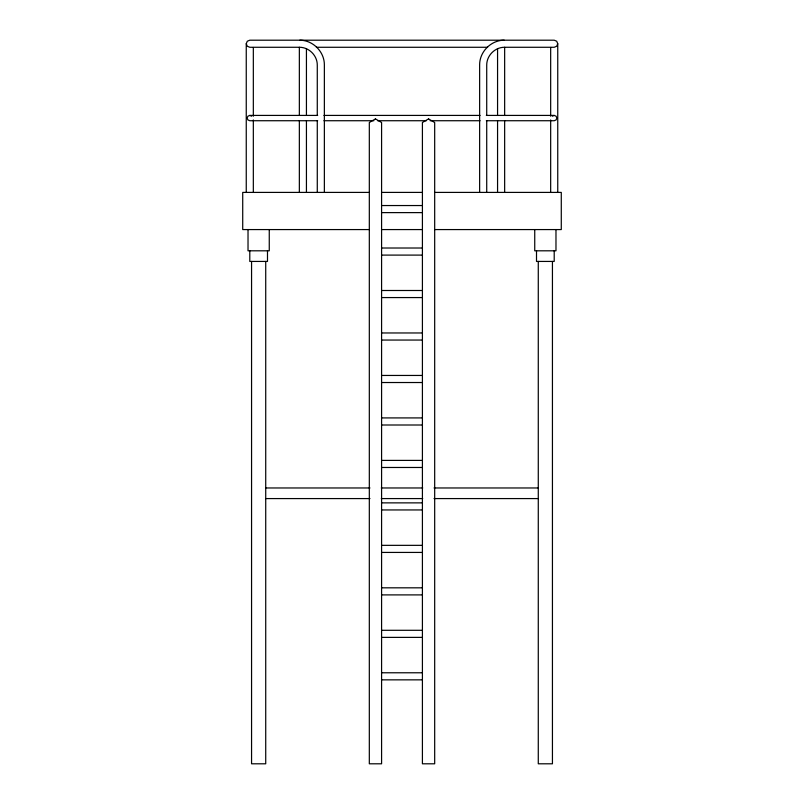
<?xml version="1.0" encoding="UTF-8"?>
<svg xmlns="http://www.w3.org/2000/svg" width="804" height="804" viewBox="0 0 804 804"><rect width="100%" height="100%" fill="white"/><g stroke="black" fill="none" stroke-linecap="round" stroke-linejoin="round"><path stroke-width="1.21" d="M246.255 192.407L246.255 43.738L247.29 41.235L249.793 40.2L554.207 40.2L556.71 41.235L557.745 43.738L557.745 192.407M557.745 43.738L556.71 46.24L554.207 47.275L504.651 47.275C495.013 47.145 486.591 55.566 486.721 65.214L486.721 115.414M317.67 115.414L249.793 115.414L247.913 116.198L247.14 118.067L247.913 119.947L249.793 120.731L317.67 120.731M552.328 116.198L554.207 115.414L556.087 116.198L556.86 118.067L556.087 119.947L554.207 120.731L486.33 120.731M504.188 40.2C491.093 40.19 479.626 51.647 479.636 64.742L479.636 192.407M317.278 115.414L317.278 65.214C317.409 55.566 308.987 47.145 299.349 47.275L249.793 47.275L247.29 46.24L246.255 43.738M316.424 47.275L487.576 47.275M323.922 115.414L480.078 115.414M486.33 115.414L554.207 115.414M323.922 120.731L373.89 120.731M377.639 120.731L426.361 120.731M430.11 120.731L480.078 120.731M369.468 192.407L242.718 192.407L242.718 229.572L369.438 229.572M381.93 192.407L422.07 192.407M434.532 192.407L561.282 192.407L561.282 229.572L434.562 229.572M381.588 205.543L422.412 205.543M381.588 212.618L422.412 212.618M381.93 229.572L422.07 229.572M381.588 248.014L422.412 248.014M381.588 255.099L422.412 255.099M381.588 290.495L422.412 290.495M381.588 297.57L422.412 297.57M381.588 332.967L422.412 332.967M381.588 340.052L422.412 340.052M381.588 375.448L422.412 375.448M381.588 382.523L422.412 382.523M381.588 417.919L422.412 417.919M381.588 425.004L422.412 425.004M381.588 460.401L422.412 460.401M381.588 467.476L422.412 467.476M265.722 487.968L369.971 487.968M381.277 487.968L422.723 487.968M434.029 487.968L538.278 487.968M265.722 498.58L369.971 498.58M381.277 498.58L422.723 498.58M434.029 498.58L538.278 498.58M381.588 502.872L422.412 502.872M381.588 509.947L422.412 509.947M381.588 545.343L422.412 545.343M381.588 552.428L422.412 552.428M381.588 587.824L422.412 587.824M381.588 594.9L422.412 594.9M381.588 630.296L422.412 630.296M381.588 637.381L422.412 637.381M381.588 672.777L422.412 672.777M381.588 679.852L422.412 679.852M299.812 40.2C312.907 40.19 324.374 51.647 324.364 64.742L324.364 192.407M249.793 115.414L251.672 116.198M555.976 229.572L555.976 250.808L534.74 250.808L534.74 229.572M554.207 250.808L554.207 261.431L536.509 261.431L536.509 250.808M552.438 261.431L552.438 763.8L538.278 763.8L538.278 261.431M550.67 47.486L550.67 116.198M550.67 119.947L550.67 192.407M504.651 47.275L504.651 115.414M504.651 120.731L504.651 192.407M497.565 48.521L497.565 115.414M497.565 120.731L497.565 192.407M486.721 120.731L486.721 192.407M317.278 120.731L317.278 192.407M306.435 48.521L306.435 115.414M306.435 120.731L306.435 192.407M299.349 47.275L299.349 115.414M299.349 120.731L299.349 192.407M269.26 229.572L269.26 250.808L248.024 250.808L248.024 229.572M267.491 250.808L267.491 261.431L249.793 261.431L249.793 250.808M265.722 261.431L265.722 763.8L251.562 763.8L251.562 261.431M253.33 47.486L253.33 116.198M253.33 119.947L253.33 192.407M375.448 118.902L369.317 122.509L369.317 763.8L381.588 763.8L381.588 122.509L375.448 118.902M428.552 118.902L422.412 122.509L422.412 763.8L434.683 763.8L434.683 122.509L428.552 118.902"/></g></svg>
